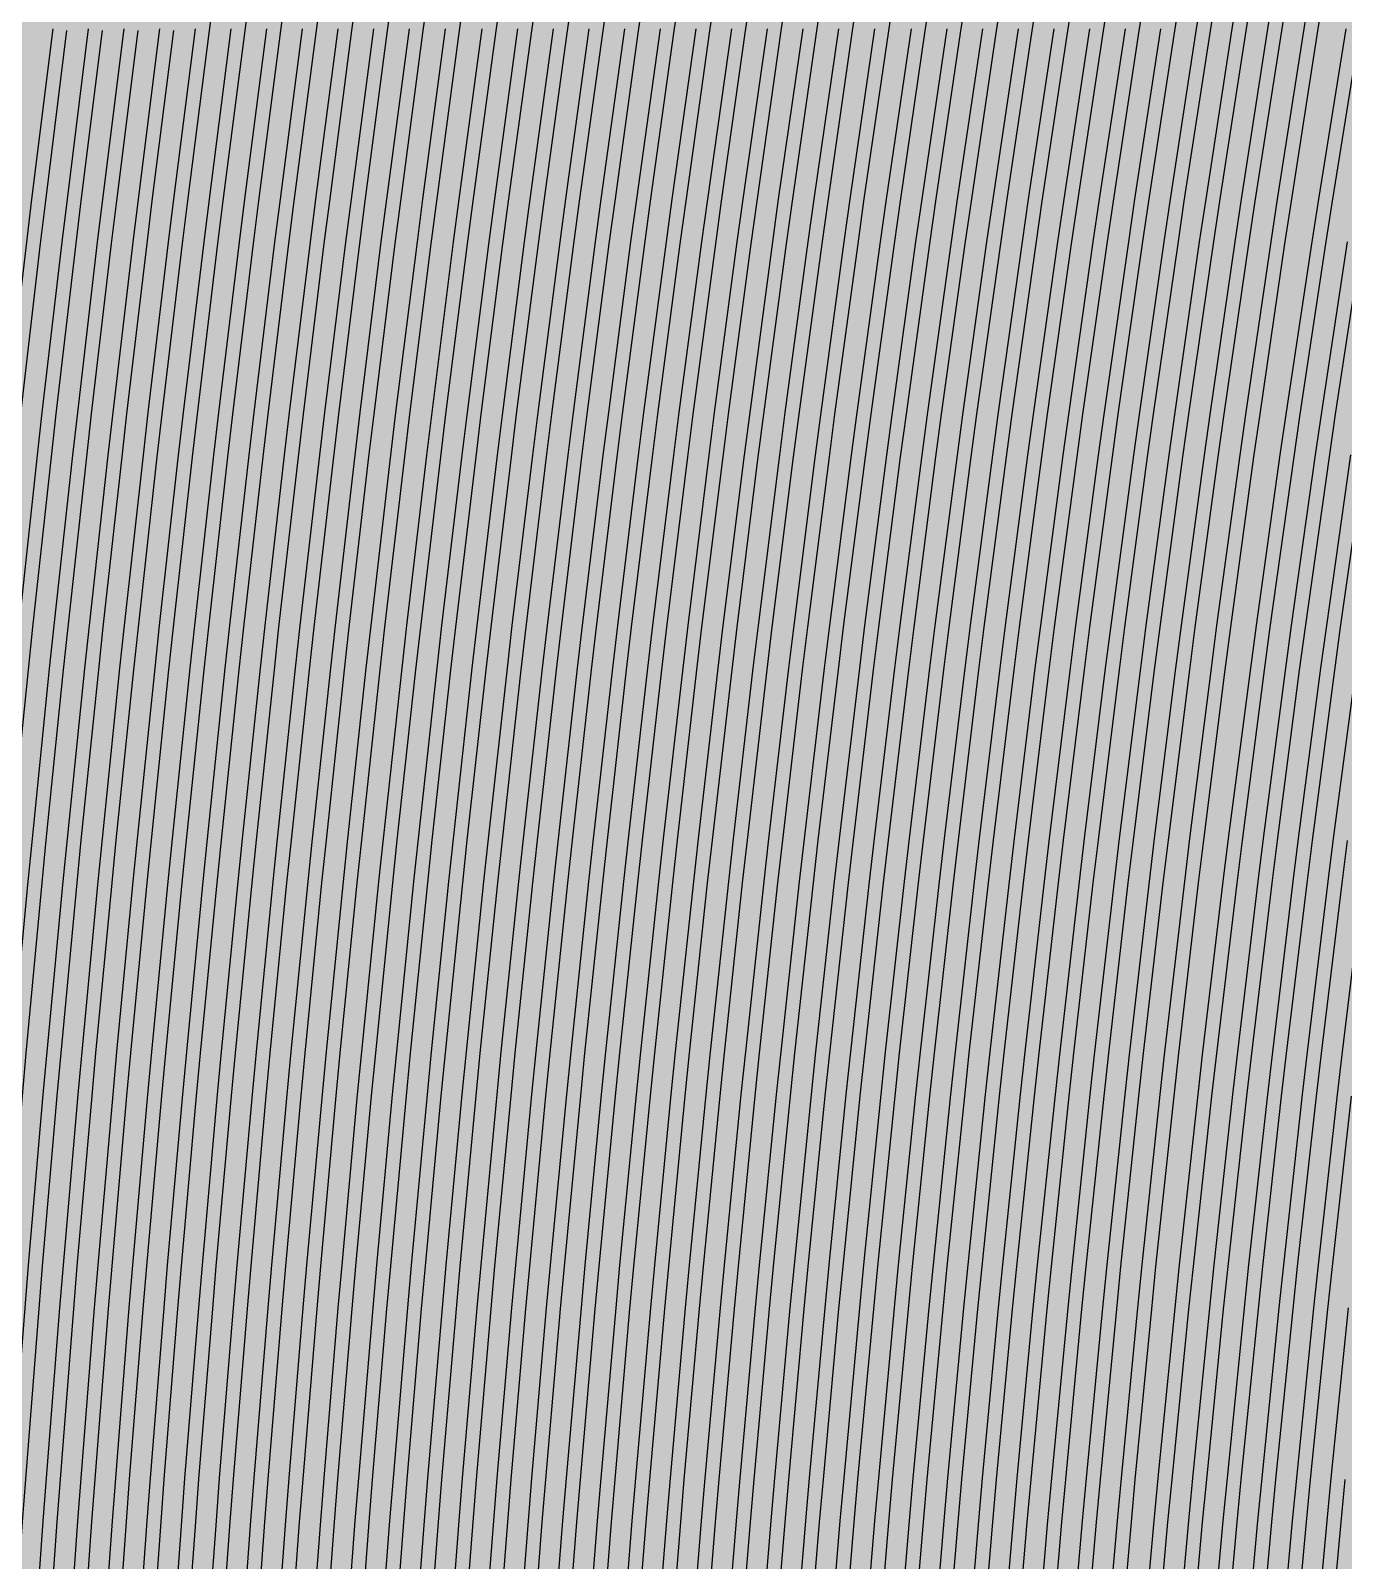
# Model space of a CAD drawing. Header units: metres. Extents: x -7220 to 10980, y -29667 to 1833.
# Drawn here: x 2570.9 to 2763.3, y -17403.7 to -17179.5 of the extents above; entities that cross this region are included whole.
import ezdxf

# ---------------------------------------------------------------- set-up
doc = ezdxf.new("R2010")
doc.units = ezdxf.units.M
doc.layers.add('Metal1', color=4, linetype='CONTINUOUS')
doc.layers.add('Polyimide', color=7, linetype='CONTINUOUS')

msp = doc.modelspace()

# ---------------------------------------------------------------- hatches: boundary and pattern name
at = {"layer": 'Polyimide'}
msp.add_hatch(color=7, dxfattribs=at).paths.add_polyline_path([(4099.45, -13861.55), (4142.64, -14152.77), (4214.18, -14438.35), (4313.36, -14715.55), (4439.24, -14981.69), (4590.59, -15234.21), (4765.97, -15470.68), (4963.68, -15688.82), (5181.82, -15886.53), (5418.29, -16061.91), (5670.81, -16213.26), (5936.95, -16339.14), (6214.15, -16438.32), (6499.73, -16509.85), (6790.95, -16553.05), (7085, -16567.5), (9980.38, -16567.5), (10058.79, -16571.35), (10136.45, -16582.87), (10212.6, -16601.95), (10286.52, -16628.4), (10357.49, -16661.96), (10424.83, -16702.32), (10487.89, -16749.09), (10546.06, -16801.81), (10598.78, -16859.98), (10645.55, -16923.04), (10685.91, -16990.38), (10719.48, -17061.35), (10745.93, -17135.27), (10765, -17211.43), (10776.52, -17289.08), (10780.38, -17367.5), (10780.38, -21957.3), (10741.61, -22012.91), (10705.97, -22070.59), (10673.58, -22130.14), (10644.53, -22191.39), (10618.92, -22254.16), (10596.82, -22318.25), (10578.3, -22383.46), (10563.41, -22449.6), (10552.21, -22516.46), (10544.72, -22583.84), (10540.97, -22651.53), (10540.97, -22719.32), (10544.72, -22787.01), (10552.21, -22854.38), (10563.41, -22921.24), (10578.3, -22987.38), (10596.82, -23052.6), (10618.92, -23116.68), (10644.53, -23179.45), (10673.58, -23240.71), (10705.97, -23300.26), (10741.61, -23357.93), (10780.38, -23413.54), (10780.38, -28667.5), (10776.52, -28745.91), (10765, -28823.57), (10745.93, -28899.73), (10719.48, -28973.65), (10685.91, -29044.62), (10645.55, -29111.96), (10598.78, -29175.01), (10546.06, -29233.19), (10487.89, -29285.91), (10424.83, -29332.68), (10357.49, -29373.04), (10286.52, -29406.6), (10212.6, -29433.05), (10136.45, -29452.13), (10058.79, -29463.65), (9980.38, -29467.5), (-6219.63, -29467.5), (-6298.04, -29463.65), (-6375.7, -29452.13), (-6451.85, -29433.05), (-6525.77, -29406.6), (-6596.74, -29373.04), (-6664.08, -29332.68), (-6727.14, -29285.91), (-6785.31, -29233.19), (-6838.03, -29175.01), (-6884.8, -29111.96), (-6925.16, -29044.62), (-6958.73, -28973.65), (-6985.18, -28899.73), (-7004.25, -28823.57), (-7015.77, -28745.91), (-7019.63, -28667.5), (-7019.63, -23426.32), (-6979.36, -23370.07), (-6942.33, -23311.63), (-6908.66, -23251.2), (-6878.45, -23188.96), (-6851.81, -23125.12), (-6828.81, -23059.88), (-6809.53, -22993.44), (-6794.04, -22926.02), (-6782.37, -22857.83), (-6774.57, -22789.09), (-6770.67, -22720.02), (-6770.67, -22650.84), (-6774.57, -22581.77), (-6782.37, -22513.03), (-6794.04, -22444.84), (-6809.53, -22377.42), (-6828.81, -22310.98), (-6851.81, -22245.74), (-6878.45, -22181.89), (-6908.66, -22119.66), (-6942.33, -22059.22), (-6979.36, -22000.79), (-7019.63, -21944.54), (-7019.63, -17367.5), (-7015.77, -17289.08), (-7004.25, -17211.43), (-6985.18, -17135.27), (-6958.73, -17061.35), (-6925.16, -16990.38), (-6884.8, -16923.04), (-6838.03, -16859.98), (-6785.31, -16801.81), (-6727.14, -16749.09), (-6664.08, -16702.32), (-6596.74, -16661.96), (-6525.77, -16628.4), (-6451.85, -16601.95), (-6375.7, -16582.87), (-6298.04, -16571.35), (-6219.63, -16567.5), (-3314, -16567.5), (-3019.95, -16553.05), (-2728.73, -16509.85), (-2443.15, -16438.32), (-2165.95, -16339.14), (-1899.81, -16213.26), (-1647.29, -16061.91), (-1410.82, -15886.53), (-1192.68, -15688.82), (-994.97, -15470.68), (-819.59, -15234.21), (-668.24, -14981.69), (-542.36, -14715.55), (-443.18, -14438.35), (-371.64, -14152.77), (-328.45, -13861.55), (-314, -13567.5), (-314, -13373.48), (-317.45, -13328.11), (-327.72, -13283.78), (-344.58, -13241.52), (-367.63, -13202.3), (-396.35, -13167.01), (-430.08, -13136.47), (-468.03, -13111.38), (-509.35, -13092.32), (-509.35, -13092.32), (-578.18, -13061.27), (-642.2, -13021.24), (-700.26, -12972.96), (-751.3, -12917.31), (-794.39, -12855.3), (-828.74, -12788.06), (-853.73, -12716.8), (-868.91, -12642.84), (-874, -12567.5), (-868.91, -12492.16), (-853.73, -12418.19), (-828.74, -12346.94), (-794.39, -12279.7), (-751.3, -12217.69), (-700.26, -12162.04), (-642.2, -12113.76), (-578.18, -12073.73), (-509.35, -12042.68), (-509.35, -12042.68), (-468.03, -12023.62), (-430.08, -11998.53), (-396.35, -11967.99), (-367.63, -11932.7), (-344.58, -11893.47), (-327.72, -11851.21), (-317.45, -11806.89), (-314, -11761.52), (-314, -11074.31), (-317.45, -11028.94), (-327.72, -10984.62), (-344.58, -10942.36), (-367.63, -10903.13), (-396.35, -10867.84), (-430.08, -10837.3), (-468.03, -10812.21), (-509.35, -10793.16), (-509.35, -10793.16), (-578.18, -10762.1), (-642.2, -10722.07), (-700.26, -10673.8), (-751.3, -10618.15), (-794.39, -10556.13), (-828.74, -10488.89), (-853.73, -10417.64), (-868.91, -10343.67), (-874, -10268.33), (-868.91, -10192.99), (-853.73, -10119.03), (-828.74, -10047.77), (-794.39, -9980.53), (-751.3, -9918.52), (-700.26, -9862.87), (-642.2, -9814.59), (-578.18, -9774.56), (-509.35, -9743.51), (-509.35, -9743.51), (-468.03, -9724.45), (-430.08, -9699.36), (-396.35, -9668.82), (-367.63, -9633.53), (-344.58, -9594.31), (-327.72, -9552.05), (-317.45, -9507.72), (-314, -9462.35), (-314, -8775.14), (-317.45, -8729.78), (-327.72, -8685.45), (-344.58, -8643.19), (-367.63, -8603.96), (-396.35, -8568.68), (-430.08, -8538.14), (-468.03, -8513.05), (-509.35, -8493.99), (-509.35, -8493.99), (-578.18, -8462.94), (-642.2, -8422.91), (-700.26, -8374.63), (-751.3, -8318.98), (-794.39, -8256.97), (-828.74, -8189.73), (-853.73, -8118.47), (-868.91, -8044.5), (-874, -7969.17), (-868.91, -7893.83), (-853.73, -7819.86), (-828.74, -7748.61), (-794.39, -7681.36), (-751.3, -7619.35), (-700.26, -7563.7), (-642.2, -7515.42), (-578.18, -7475.4), (-509.35, -7444.34), (-509.35, -7444.34), (-468.03, -7425.28), (-430.08, -7400.2), (-396.35, -7369.66), (-367.63, -7334.37), (-344.58, -7295.14), (-327.72, -7252.88), (-317.45, -7208.56), (-314, -7163.19), (-314, -6475.98), (-317.45, -6430.61), (-327.72, -6386.29), (-344.58, -6344.02), (-367.63, -6304.8), (-396.35, -6269.51), (-430.08, -6238.97), (-468.03, -6213.88), (-509.35, -6194.82), (-509.35, -6194.82), (-578.18, -6163.77), (-642.2, -6123.74), (-700.26, -6075.46), (-751.3, -6019.81), (-794.39, -5957.8), (-828.74, -5890.56), (-853.73, -5819.31), (-868.91, -5745.34), (-874, -5670), (-868.91, -5594.66), (-853.73, -5520.69), (-828.74, -5449.44), (-794.39, -5382.2), (-751.3, -5320.19), (-700.26, -5264.54), (-642.2, -5216.26), (-578.18, -5176.23), (-509.35, -5145.18), (-509.35, -5145.18), (-468.03, -5126.12), (-430.08, -5101.03), (-396.35, -5070.49), (-367.63, -5035.2), (-344.58, -4995.98), (-327.72, -4953.71), (-317.45, -4909.39), (-314, -4864.02), (-314, 380), (-314, 1532.5), (-269, 1532.5), (-268.78, 1525.63), (-268.1, 1518.79), (-266.98, 1512.02), (-265.42, 1505.32), (-263.43, 1498.75), (-261.01, 1492.32), (-258.17, 1486.06), (-254.93, 1480), (-251.3, 1474.17), (-247.3, 1468.58), (-242.94, 1463.27), (-238.25, 1458.25), (-233.23, 1453.56), (-227.92, 1449.2), (-222.33, 1445.2), (-216.5, 1441.57), (-210.44, 1438.33), (-204.18, 1435.49), (-197.75, 1433.07), (-191.18, 1431.08), (-184.48, 1429.52), (-177.71, 1428.4), (-170.87, 1427.72), (-164, 1427.5), (-157.13, 1427.72), (-150.29, 1428.4), (-143.52, 1429.52), (-136.82, 1431.08), (-130.25, 1433.07), (-123.82, 1435.49), (-117.56, 1438.33), (-111.5, 1441.57), (-105.67, 1445.2), (-100.08, 1449.2), (-94.77, 1453.56), (-89.75, 1458.25), (-85.06, 1463.27), (-80.7, 1468.58), (-76.7, 1474.17), (-73.07, 1480), (-69.83, 1486.06), (-66.99, 1492.32), (-64.57, 1498.75), (-62.58, 1505.32), (-61.02, 1512.02), (-59.9, 1518.79), (-59.22, 1525.63), (-59, 1532.5), (1786, 1532.5), (3835, 1532.5), (3835.21, 1539.04), (3835.86, 1545.55), (3836.92, 1552.01), (3838.41, 1558.38), (3840.31, 1564.64), (3842.61, 1570.77), (3845.31, 1576.73), (3848.4, 1582.5), (3851.85, 1588.06), (3855.66, 1593.38), (3859.82, 1598.43), (3864.29, 1603.21), (3869.07, 1607.68), (3874.12, 1611.84), (3879.44, 1615.65), (3885, 1619.1), (3890.77, 1622.19), (3896.73, 1624.89), (3902.86, 1627.19), (3909.12, 1629.09), (3915.49, 1630.58), (3921.95, 1631.64), (3928.46, 1632.29), (3935, 1632.5), (3941.54, 1632.29), (3948.05, 1631.64), (3954.51, 1630.58), (3960.88, 1629.09), (3967.14, 1627.19), (3973.27, 1624.89), (3979.23, 1622.19), (3985, 1619.1), (3990.56, 1615.65), (3995.88, 1611.84), (4000.93, 1607.68), (4005.71, 1603.21), (4010.18, 1598.43), (4014.34, 1593.38), (4018.15, 1588.06), (4021.6, 1582.5), (4024.69, 1576.73), (4027.39, 1570.77), (4029.69, 1564.64), (4031.59, 1558.38), (4033.08, 1552.01), (4034.14, 1545.55), (4034.79, 1539.04), (4035, 1532.5), (4085, 1532.5), (4085, 380), (4085, 330), (4085, -4864.02), (4088.45, -4909.39), (4098.72, -4953.71), (4115.58, -4995.98), (4138.63, -5035.2), (4167.35, -5070.49), (4201.08, -5101.03), (4239.03, -5126.12), (4280.35, -5145.18), (4280.35, -5145.18), (4349.18, -5176.23), (4413.2, -5216.26), (4471.26, -5264.54), (4522.3, -5320.19), (4565.39, -5382.2), (4599.74, -5449.44), (4624.73, -5520.69), (4639.91, -5594.66), (4645, -5670), (4639.91, -5745.34), (4624.73, -5819.31), (4599.74, -5890.56), (4565.39, -5957.8), (4522.3, -6019.81), (4471.26, -6075.46), (4413.2, -6123.74), (4349.18, -6163.77), (4280.35, -6194.82), (4239.03, -6213.88), (4201.08, -6238.97), (4167.35, -6269.51), (4138.63, -6304.8), (4115.58, -6344.02), (4098.72, -6386.29), (4088.45, -6430.61), (4085, -6475.98), (4085, -13567.5), (4099.45, -13861.55)])

# ---------------------------------------------------------------- linework, layer by layer
at = {"layer": 'Metal1'}
for points in [[(2712.79, -17422.93), (2714.91, -17397.95), (2715.47, -17391.68), (2717.83, -17366.7), (2718.46, -17360.43), (2721.06, -17335.45), (2721.74, -17329.18), (2724.59, -17304.2), (2725.33, -17297.93), (2728.42, -17272.95), (2729.23, -17266.68), (2732.56, -17241.7), (2733.43, -17235.43), (2737.01, -17210.45), (2737.94, -17204.18), (2741.76, -17179.2), (2742.76, -17172.93), (2746.83, -17147.95), (2747.89, -17141.68), (2752.22, -17116.7), (2753.34, -17110.43), (2757.92, -17085.45), (2759.11, -17079.18), (2763.95, -17054.2)], [(2765.91, -17054.59), (2761.07, -17079.55), (2759.89, -17085.82), (2755.31, -17110.78), (2754.19, -17117.05), (2749.86, -17142.02), (2748.81, -17148.28), (2744.73, -17173.25), (2743.74, -17179.51), (2739.91, -17204.48), (2738.99, -17210.74), (2735.41, -17235.71), (2734.54, -17241.97), (2731.21, -17266.94), (2730.41, -17273.2), (2727.32, -17298.17), (2726.57, -17304.43), (2723.73, -17329.4), (2723.05, -17335.66), (2720.45, -17360.63), (2719.82, -17366.89), (2717.46, -17391.87), (2716.9, -17398.12), (2714.78, -17423.1)], [(2717.85, -17422.93), (2719.98, -17397.94), (2720.55, -17391.68), (2722.92, -17366.7), (2723.55, -17360.43), (2726.17, -17335.45), (2726.85, -17329.18), (2729.72, -17304.2), (2730.46, -17297.93), (2733.57, -17272.95), (2734.38, -17266.68), (2737.73, -17241.7), (2738.6, -17235.43), (2742.2, -17210.45), (2743.14, -17204.18), (2746.99, -17179.2), (2747.99, -17172.93), (2752.09, -17147.95), (2753.15, -17141.68), (2757.5, -17116.7), (2758.63, -17110.43), (2763.24, -17085.45), (2764.43, -17079.18)], [(2765.2, -17085.82), (2760.6, -17110.78), (2759.47, -17117.05), (2755.12, -17142.02), (2754.06, -17148.28), (2749.96, -17173.25), (2748.96, -17179.51), (2745.12, -17204.48), (2744.18, -17210.74), (2740.59, -17235.71), (2739.71, -17241.97), (2736.36, -17266.94), (2735.55, -17273.2), (2732.45, -17298.17), (2731.7, -17304.43), (2728.84, -17329.4), (2728.16, -17335.66), (2725.54, -17360.63), (2724.91, -17366.89), (2722.54, -17391.87), (2721.97, -17398.12), (2719.84, -17423.1)], [(2722.91, -17422.93), (2725.06, -17397.94), (2725.62, -17391.68), (2728.01, -17366.7), (2728.64, -17360.43), (2731.28, -17335.45), (2731.97, -17329.18), (2734.84, -17304.2), (2735.6, -17297.93), (2738.72, -17272.95), (2739.53, -17266.68), (2742.91, -17241.7), (2743.78, -17235.43), (2747.4, -17210.45), (2748.34, -17204.18), (2752.21, -17179.2), (2753.22, -17172.93), (2757.34, -17147.95), (2758.41, -17141.68), (2762.79, -17116.7), (2763.92, -17110.43)], [(2764.76, -17117.05), (2760.38, -17142.02), (2759.31, -17148.28), (2755.19, -17173.25), (2754.19, -17179.51), (2750.32, -17204.48), (2749.38, -17210.74), (2745.76, -17235.71), (2744.89, -17241.97), (2741.52, -17266.94), (2740.7, -17273.2), (2737.58, -17298.17), (2736.83, -17304.43), (2733.95, -17329.4), (2733.26, -17335.66), (2730.63, -17360.64), (2730, -17366.89), (2727.62, -17391.87), (2727.05, -17398.12), (2724.9, -17423.1)], [(2727.99, -17422.93), (2730.16, -17397.94), (2730.73, -17391.68), (2733.14, -17366.69), (2733.77, -17360.43), (2736.42, -17335.45), (2737.12, -17329.18), (2740.02, -17304.2), (2740.78, -17297.93), (2743.93, -17272.95), (2744.75, -17266.68), (2748.14, -17241.7), (2749.03, -17235.43), (2752.67, -17210.45), (2753.62, -17204.18), (2757.52, -17179.2), (2758.53, -17172.93), (2762.69, -17147.95), (2763.76, -17141.68)], [(2764.66, -17148.28), (2760.51, -17173.25), (2759.5, -17179.51), (2755.6, -17204.48), (2754.65, -17210.74), (2751.01, -17235.71), (2750.12, -17241.97), (2746.73, -17266.94), (2745.91, -17273.2), (2742.76, -17298.17), (2742.01, -17304.43), (2739.11, -17329.4), (2738.41, -17335.66), (2735.76, -17360.64), (2735.13, -17366.89), (2732.72, -17391.87), (2732.15, -17398.12), (2729.99, -17423.1)], [(2597.84, -17173.22), (2597.02, -17179.48), (2593.84, -17204.45), (2593.06, -17210.71), (2590.09, -17235.69), (2589.37, -17241.94), (2586.6, -17266.92), (2585.93, -17273.17), (2583.36, -17298.15), (2582.75, -17304.41), (2580.38, -17329.38), (2579.81, -17335.64), (2577.65, -17360.62), (2577.13, -17366.87), (2575.17, -17391.85), (2574.7, -17398.1), (2572.94, -17423.08)], [(2603.07, -17173.22), (2602.24, -17179.48), (2599.04, -17204.45), (2598.26, -17210.71), (2595.27, -17235.69), (2594.54, -17241.94), (2591.75, -17266.92), (2591.08, -17273.17), (2588.5, -17298.15), (2587.87, -17304.41), (2585.49, -17329.38), (2584.92, -17335.64), (2582.74, -17360.62), (2582.22, -17366.87), (2580.25, -17391.85), (2579.78, -17398.1), (2578, -17423.08)], [(2608.3, -17173.22), (2607.47, -17179.48), (2604.24, -17204.45), (2603.46, -17210.71), (2600.44, -17235.69), (2599.71, -17241.94), (2596.91, -17266.92), (2596.23, -17273.17), (2593.63, -17298.15), (2593, -17304.41), (2590.6, -17329.39), (2590.03, -17335.64), (2587.84, -17360.62), (2587.31, -17366.87), (2585.32, -17391.85), (2584.85, -17398.1), (2583.06, -17423.08)], [(2613.53, -17173.22), (2612.69, -17179.48), (2609.44, -17204.46), (2608.66, -17210.71), (2605.62, -17235.69), (2604.89, -17241.94), (2602.06, -17266.92), (2601.38, -17273.18), (2598.76, -17298.15), (2598.13, -17304.41), (2595.72, -17329.39), (2595.14, -17335.64), (2592.93, -17360.62), (2592.4, -17366.87), (2590.4, -17391.85), (2589.92, -17398.1), (2588.12, -17423.08)], [(2618.76, -17173.22), (2617.91, -17179.48), (2614.65, -17204.46), (2613.85, -17210.71), (2610.8, -17235.69), (2610.06, -17241.94), (2607.21, -17266.92), (2606.53, -17273.18), (2603.89, -17298.15), (2603.26, -17304.41), (2600.83, -17329.39), (2600.25, -17335.64), (2598.02, -17360.62), (2597.49, -17366.87), (2595.48, -17391.85), (2595, -17398.1), (2593.18, -17423.09)], [(2623.99, -17173.22), (2623.14, -17179.48), (2619.85, -17204.46), (2619.05, -17210.71), (2615.98, -17235.69), (2615.23, -17241.95), (2612.37, -17266.92), (2611.68, -17273.18), (2609.02, -17298.15), (2608.38, -17304.41), (2605.94, -17329.39), (2605.35, -17335.64), (2603.12, -17360.62), (2602.58, -17366.87), (2600.55, -17391.85), (2600.07, -17398.1), (2598.25, -17423.09)], [(2629.22, -17173.23), (2628.36, -17179.48), (2625.05, -17204.46), (2624.25, -17210.71), (2621.15, -17235.69), (2620.4, -17241.95), (2617.52, -17266.92), (2616.83, -17273.18), (2614.15, -17298.16), (2613.51, -17304.41), (2611.05, -17329.39), (2610.46, -17335.64), (2608.21, -17360.62), (2607.67, -17366.87), (2605.63, -17391.85), (2605.14, -17398.11), (2603.31, -17423.09)], [(2634.53, -17173.23), (2633.67, -17179.48), (2630.33, -17204.46), (2629.52, -17210.72), (2626.4, -17235.69), (2625.64, -17241.95), (2622.73, -17266.92), (2622.03, -17273.18), (2619.34, -17298.16), (2618.69, -17304.41), (2616.2, -17329.39), (2615.61, -17335.64), (2613.34, -17360.62), (2612.8, -17366.87), (2610.73, -17391.85), (2610.24, -17398.11), (2608.39, -17423.09)], [(2639.91, -17173.23), (2639.03, -17179.49), (2635.66, -17204.46), (2634.84, -17210.72), (2631.68, -17235.69), (2630.92, -17241.95), (2627.98, -17266.93), (2627.27, -17273.18), (2624.55, -17298.16), (2623.9, -17304.41), (2621.39, -17329.39), (2620.78, -17335.64), (2618.49, -17360.62), (2617.94, -17366.88), (2615.86, -17391.85), (2615.36, -17398.11), (2613.49, -17423.09)], [(2645.14, -17173.23), (2644.26, -17179.49), (2640.86, -17204.46), (2640.04, -17210.72), (2636.86, -17235.69), (2636.09, -17241.95), (2633.14, -17266.93), (2632.42, -17273.18), (2629.68, -17298.16), (2629.02, -17304.41), (2626.5, -17329.39), (2625.89, -17335.64), (2623.58, -17360.62), (2623.03, -17366.88), (2620.93, -17391.86), (2620.44, -17398.11), (2618.55, -17423.09)], [(2650.37, -17173.23), (2649.48, -17179.49), (2646.06, -17204.46), (2645.24, -17210.72), (2642.04, -17235.69), (2641.27, -17241.95), (2638.29, -17266.93), (2637.57, -17273.18), (2634.81, -17298.16), (2634.15, -17304.41), (2631.61, -17329.39), (2631, -17335.65), (2628.68, -17360.62), (2628.12, -17366.88), (2626.01, -17391.86), (2625.51, -17398.11), (2623.61, -17423.09)], [(2655.6, -17173.23), (2654.71, -17179.49), (2651.27, -17204.46), (2650.43, -17210.72), (2647.22, -17235.69), (2646.44, -17241.95), (2643.44, -17266.93), (2642.72, -17273.18), (2639.95, -17298.16), (2639.28, -17304.41), (2636.72, -17329.39), (2636.11, -17335.65), (2633.77, -17360.62), (2633.21, -17366.88), (2631.09, -17391.86), (2630.58, -17398.11), (2628.68, -17423.09)], [(2660.83, -17173.23), (2659.93, -17179.49), (2656.47, -17204.46), (2655.63, -17210.72), (2652.39, -17235.7), (2651.61, -17241.95), (2648.6, -17266.93), (2647.87, -17273.18), (2645.08, -17298.16), (2644.41, -17304.42), (2641.83, -17329.39), (2641.22, -17335.65), (2638.86, -17360.62), (2638.3, -17366.88), (2636.16, -17391.86), (2635.66, -17398.11), (2633.74, -17423.09)], [(2666.06, -17173.23), (2665.15, -17179.49), (2661.67, -17204.46), (2660.83, -17210.72), (2657.57, -17235.7), (2656.78, -17241.95), (2653.75, -17266.93), (2653.02, -17273.18), (2650.21, -17298.16), (2649.53, -17304.42), (2646.94, -17329.39), (2646.32, -17335.65), (2643.96, -17360.63), (2643.39, -17366.88), (2641.24, -17391.86), (2640.73, -17398.11), (2638.8, -17423.09)], [(2671.29, -17173.23), (2670.38, -17179.49), (2666.87, -17204.47), (2666.03, -17210.72), (2662.75, -17235.7), (2661.96, -17241.95), (2658.9, -17266.93), (2658.17, -17273.19), (2655.34, -17298.16), (2654.66, -17304.42), (2652.06, -17329.39), (2651.43, -17335.65), (2649.05, -17360.63), (2648.48, -17366.88), (2646.32, -17391.86), (2645.8, -17398.11), (2643.86, -17423.09)], [(2676.52, -17173.23), (2675.6, -17179.49), (2672.08, -17204.47), (2671.22, -17210.72), (2667.93, -17235.7), (2667.13, -17241.96), (2664.06, -17266.93), (2663.32, -17273.19), (2660.47, -17298.16), (2659.79, -17304.42), (2657.17, -17329.39), (2656.54, -17335.65), (2654.14, -17360.63), (2653.57, -17366.88), (2651.39, -17391.86), (2650.88, -17398.11), (2648.92, -17423.09)], [(2681.75, -17173.23), (2680.83, -17179.49), (2677.28, -17204.47), (2676.42, -17210.73), (2673.1, -17235.7), (2672.3, -17241.96), (2669.21, -17266.93), (2668.47, -17273.19), (2665.6, -17298.16), (2664.92, -17304.42), (2662.28, -17329.39), (2661.65, -17335.65), (2659.23, -17360.63), (2658.66, -17366.88), (2656.47, -17391.86), (2655.95, -17398.11), (2653.98, -17423.09)], [(2686.98, -17173.24), (2686.05, -17179.5), (2682.48, -17204.47), (2681.62, -17210.73), (2678.28, -17235.7), (2677.47, -17241.96), (2674.37, -17266.93), (2673.62, -17273.19), (2670.74, -17298.16), (2670.04, -17304.42), (2667.39, -17329.4), (2666.76, -17335.65), (2664.33, -17360.63), (2663.75, -17366.88), (2661.55, -17391.86), (2661.02, -17398.11), (2659.04, -17423.09)], [(2692.2, -17173.24), (2691.28, -17179.5), (2687.69, -17204.47), (2686.81, -17210.73), (2683.46, -17235.7), (2682.65, -17241.96), (2679.52, -17266.93), (2678.76, -17273.19), (2675.87, -17298.16), (2675.17, -17304.42), (2672.5, -17329.4), (2671.86, -17335.65), (2669.42, -17360.63), (2668.84, -17366.88), (2666.62, -17391.86), (2666.1, -17398.11), (2664.1, -17423.09)], [(2697.52, -17173.24), (2696.58, -17179.5), (2692.96, -17204.47), (2692.09, -17210.73), (2688.7, -17235.7), (2687.88, -17241.96), (2684.73, -17266.93), (2683.97, -17273.19), (2681.05, -17298.17), (2680.35, -17304.42), (2677.66, -17329.4), (2677.01, -17335.65), (2674.55, -17360.63), (2673.96, -17366.88), (2671.73, -17391.86), (2671.2, -17398.11), (2669.19, -17423.09)], [(2702.89, -17173.24), (2701.95, -17179.5), (2698.29, -17204.47), (2697.41, -17210.73), (2693.99, -17235.7), (2693.16, -17241.96), (2689.98, -17266.93), (2689.21, -17273.19), (2686.26, -17298.17), (2685.55, -17304.42), (2682.84, -17329.4), (2682.19, -17335.65), (2679.7, -17360.63), (2679.11, -17366.88), (2676.85, -17391.86), (2676.32, -17398.11), (2674.29, -17423.09)], [(2708.12, -17173.24), (2707.17, -17179.5), (2703.5, -17204.47), (2702.6, -17210.73), (2699.17, -17235.7), (2698.33, -17241.96), (2695.13, -17266.94), (2694.36, -17273.19), (2691.4, -17298.17), (2690.68, -17304.42), (2687.95, -17329.4), (2687.29, -17335.65), (2684.79, -17360.63), (2684.2, -17366.88), (2681.93, -17391.86), (2681.39, -17398.12), (2679.35, -17423.09)], [(2713.35, -17173.24), (2712.4, -17179.5), (2708.7, -17204.47), (2707.8, -17210.73), (2704.34, -17235.7), (2703.51, -17241.96), (2700.29, -17266.94), (2699.51, -17273.19), (2696.53, -17298.17), (2695.81, -17304.42), (2693.06, -17329.4), (2692.4, -17335.65), (2689.89, -17360.63), (2689.29, -17366.88), (2687, -17391.86), (2686.46, -17398.12), (2684.41, -17423.09)], [(2718.58, -17173.24), (2717.62, -17179.5), (2713.9, -17204.47), (2713, -17210.73), (2709.52, -17235.7), (2708.68, -17241.96), (2705.44, -17266.94), (2704.66, -17273.19), (2701.66, -17298.17), (2700.94, -17304.42), (2698.17, -17329.4), (2697.51, -17335.66), (2694.98, -17360.63), (2694.38, -17366.89), (2692.08, -17391.86), (2691.54, -17398.12), (2689.47, -17423.09)], [(2723.81, -17173.24), (2722.84, -17179.5), (2719.1, -17204.47), (2718.2, -17210.73), (2714.7, -17235.71), (2713.85, -17241.96), (2710.59, -17266.94), (2709.81, -17273.19), (2706.79, -17298.17), (2706.06, -17304.43), (2703.28, -17329.4), (2702.62, -17335.66), (2700.07, -17360.63), (2699.47, -17366.89), (2697.16, -17391.86), (2696.61, -17398.12), (2694.53, -17423.1)], [(2729.04, -17173.24), (2728.07, -17179.51), (2724.31, -17204.48), (2723.39, -17210.74), (2719.88, -17235.71), (2719.02, -17241.97), (2715.75, -17266.94), (2714.96, -17273.2), (2711.92, -17298.17), (2711.19, -17304.43), (2708.4, -17329.4), (2707.73, -17335.66), (2705.17, -17360.63), (2704.56, -17366.89), (2702.23, -17391.86), (2701.68, -17398.12), (2699.59, -17423.1)], [(2734.27, -17173.24), (2733.29, -17179.51), (2729.51, -17204.48), (2728.59, -17210.74), (2725.05, -17235.71), (2724.2, -17241.97), (2720.9, -17266.94), (2720.11, -17273.2), (2717.05, -17298.17), (2716.32, -17304.43), (2713.51, -17329.4), (2712.83, -17335.66), (2710.26, -17360.63), (2709.65, -17366.89), (2707.31, -17391.86), (2706.75, -17398.12), (2704.66, -17423.1)], [(2739.5, -17173.25), (2738.52, -17179.51), (2734.71, -17204.48), (2733.79, -17210.74), (2730.23, -17235.71), (2729.37, -17241.97), (2726.06, -17266.94), (2725.26, -17273.2), (2722.19, -17298.17), (2721.45, -17304.43), (2718.62, -17329.4), (2717.94, -17335.66), (2715.35, -17360.63), (2714.73, -17366.89), (2712.39, -17391.87), (2711.83, -17398.12), (2709.72, -17423.1)], [(2550.7, -17422.95), (2552.42, -17397.96), (2552.87, -17391.7), (2554.78, -17366.71), (2555.28, -17360.45), (2557.39, -17335.46), (2557.94, -17329.2), (2560.24, -17304.21), (2560.85, -17297.95), (2563.34, -17272.97), (2564, -17266.7), (2566.69, -17241.72), (2567.39, -17235.46), (2570.29, -17210.47), (2571.04, -17204.21), (2574.14, -17179.22)], [(2576.12, -17179.47), (2573.02, -17204.45), (2572.27, -17210.71), (2569.38, -17235.68), (2568.68, -17241.94), (2565.98, -17266.92), (2565.33, -17273.17), (2562.84, -17298.15), (2562.24, -17304.4), (2559.93, -17329.38), (2559.38, -17335.63), (2557.28, -17360.62), (2556.78, -17366.87), (2554.87, -17391.85), (2554.41, -17398.1), (2552.69, -17423.08)], [(2555.76, -17422.95), (2557.49, -17397.96), (2557.95, -17391.7), (2559.87, -17366.71), (2560.38, -17360.45), (2562.5, -17335.46), (2563.05, -17329.2), (2565.37, -17304.21), (2565.98, -17297.95), (2568.49, -17272.97), (2569.15, -17266.7), (2571.86, -17241.72), (2572.57, -17235.46), (2575.49, -17210.47), (2576.24, -17204.21), (2579.36, -17179.22)], [(2581.34, -17179.47), (2578.23, -17204.45), (2577.47, -17210.71), (2574.56, -17235.68), (2573.85, -17241.94), (2571.14, -17266.92), (2570.48, -17273.17), (2567.97, -17298.15), (2567.36, -17304.4), (2565.05, -17329.38), (2564.49, -17335.64), (2562.37, -17360.62), (2561.87, -17366.87), (2559.94, -17391.85), (2559.48, -17398.1), (2557.76, -17423.08)], [(2560.82, -17422.95), (2562.56, -17397.96), (2563.02, -17391.7), (2564.96, -17366.71), (2565.47, -17360.45), (2567.61, -17335.46), (2568.17, -17329.2), (2570.5, -17304.21), (2571.11, -17297.95), (2573.64, -17272.97), (2574.3, -17266.7), (2577.04, -17241.72), (2577.75, -17235.45), (2580.68, -17210.47), (2581.45, -17204.21), (2584.58, -17179.22)], [(2586.57, -17179.48), (2583.43, -17204.45), (2582.67, -17210.71), (2579.73, -17235.68), (2579.02, -17241.94), (2576.29, -17266.92), (2575.63, -17273.17), (2573.1, -17298.15), (2572.49, -17304.4), (2570.16, -17329.38), (2569.6, -17335.64), (2567.46, -17360.62), (2566.96, -17366.87), (2565.02, -17391.85), (2564.56, -17398.1), (2562.82, -17423.08)], [(2565.88, -17422.95), (2567.64, -17397.96), (2568.1, -17391.7), (2570.05, -17366.71), (2570.56, -17360.45), (2572.71, -17335.46), (2573.28, -17329.2), (2575.63, -17304.21), (2576.24, -17297.95), (2578.79, -17272.97), (2579.46, -17266.7), (2582.21, -17241.72), (2582.93, -17235.45), (2585.88, -17210.47), (2586.65, -17204.2), (2589.81, -17179.22)], [(2591.79, -17179.48), (2588.63, -17204.45), (2587.87, -17210.71), (2584.91, -17235.68), (2584.2, -17241.94), (2581.45, -17266.92), (2580.78, -17273.17), (2578.23, -17298.15), (2577.62, -17304.4), (2575.27, -17329.38), (2574.71, -17335.64), (2572.56, -17360.62), (2572.04, -17366.87), (2570.09, -17391.85), (2569.63, -17398.1), (2567.88, -17423.08)], [(2570.94, -17422.95), (2572.71, -17397.96), (2573.18, -17391.7), (2575.14, -17366.71), (2575.66, -17360.45), (2577.82, -17335.46), (2578.39, -17329.2), (2580.76, -17304.21), (2581.37, -17297.95), (2583.94, -17272.96), (2584.61, -17266.7), (2587.38, -17241.72), (2588.1, -17235.45), (2591.08, -17210.47), (2591.85, -17204.2), (2595.03, -17179.22)], [(2576.01, -17422.95), (2577.78, -17397.96), (2578.25, -17391.7), (2580.23, -17366.71), (2580.75, -17360.45), (2582.93, -17335.46), (2583.5, -17329.2), (2585.88, -17304.21), (2586.51, -17297.95), (2589.09, -17272.96), (2589.76, -17266.7), (2592.55, -17241.72), (2593.28, -17235.45), (2596.28, -17210.47), (2597.05, -17204.2), (2600.26, -17179.22)], [(2581.07, -17422.95), (2582.86, -17397.96), (2583.33, -17391.7), (2585.32, -17366.71), (2585.84, -17360.45), (2588.04, -17335.46), (2588.61, -17329.2), (2591.01, -17304.21), (2591.64, -17297.95), (2594.24, -17272.96), (2594.92, -17266.7), (2597.73, -17241.72), (2598.46, -17235.45), (2601.47, -17210.47), (2602.26, -17204.2), (2605.48, -17179.22)], [(2586.13, -17422.94), (2587.93, -17397.96), (2588.41, -17391.7), (2590.41, -17366.71), (2590.94, -17360.45), (2593.15, -17335.46), (2593.73, -17329.2), (2596.14, -17304.21), (2596.77, -17297.95), (2599.39, -17272.96), (2600.07, -17266.7), (2602.9, -17241.71), (2603.64, -17235.45), (2606.67, -17210.47), (2607.46, -17204.2), (2610.71, -17179.22)], [(2591.19, -17422.94), (2593, -17397.96), (2593.48, -17391.7), (2595.5, -17366.71), (2596.03, -17360.45), (2598.25, -17335.46), (2598.84, -17329.2), (2601.27, -17304.21), (2601.9, -17297.95), (2604.54, -17272.96), (2605.23, -17266.7), (2608.07, -17241.71), (2608.81, -17235.45), (2611.87, -17210.47), (2612.66, -17204.2), (2615.93, -17179.22)], [(2596.25, -17422.94), (2598.08, -17397.95), (2598.56, -17391.69), (2600.59, -17366.71), (2601.12, -17360.45), (2603.36, -17335.46), (2603.95, -17329.2), (2606.39, -17304.21), (2607.03, -17297.95), (2609.69, -17272.96), (2610.38, -17266.7), (2613.25, -17241.71), (2613.99, -17235.45), (2617.07, -17210.47), (2617.87, -17204.2), (2621.16, -17179.22)], [(2601.31, -17422.94), (2603.15, -17397.95), (2603.64, -17391.69), (2605.68, -17366.71), (2606.22, -17360.45), (2608.47, -17335.46), (2609.06, -17329.2), (2611.52, -17304.21), (2612.17, -17297.95), (2614.84, -17272.96), (2615.53, -17266.7), (2618.42, -17241.71), (2619.17, -17235.45), (2622.26, -17210.46), (2623.07, -17204.2), (2626.38, -17179.22)], [(2606.4, -17422.94), (2608.25, -17397.95), (2608.74, -17391.69), (2610.8, -17366.71), (2611.35, -17360.44), (2613.62, -17335.46), (2614.21, -17329.2), (2616.7, -17304.21), (2617.35, -17297.95), (2620.04, -17272.96), (2620.75, -17266.7), (2623.66, -17241.71), (2624.41, -17235.45), (2627.54, -17210.46), (2628.35, -17204.2), (2631.69, -17179.22)], [(2611.5, -17422.94), (2613.37, -17397.95), (2613.86, -17391.69), (2615.95, -17366.7), (2616.5, -17360.44), (2618.79, -17335.46), (2619.4, -17329.19), (2621.91, -17304.21), (2622.56, -17297.94), (2625.29, -17272.96), (2626, -17266.7), (2628.94, -17241.71), (2629.7, -17235.45), (2632.86, -17210.46), (2633.68, -17204.2), (2637.05, -17179.21)], [(2616.56, -17422.94), (2618.44, -17397.95), (2618.94, -17391.69), (2621.04, -17366.7), (2621.59, -17360.44), (2623.9, -17335.46), (2624.51, -17329.19), (2627.03, -17304.21), (2627.69, -17297.94), (2630.43, -17272.96), (2631.15, -17266.69), (2634.11, -17241.71), (2634.88, -17235.45), (2638.05, -17210.46), (2638.88, -17204.2), (2642.28, -17179.21)], [(2621.62, -17422.94), (2623.52, -17397.95), (2624.02, -17391.69), (2626.13, -17366.7), (2626.68, -17360.44), (2629.01, -17335.46), (2629.62, -17329.19), (2632.16, -17304.21), (2632.83, -17297.94), (2635.58, -17272.96), (2636.3, -17266.69), (2639.28, -17241.71), (2640.05, -17235.44), (2643.25, -17210.46), (2644.08, -17204.2), (2647.5, -17179.21)], [(2626.68, -17422.94), (2628.59, -17397.95), (2629.09, -17391.69), (2631.22, -17366.7), (2631.78, -17360.44), (2634.12, -17335.45), (2634.73, -17329.19), (2637.29, -17304.21), (2637.96, -17297.94), (2640.73, -17272.96), (2641.46, -17266.69), (2644.45, -17241.71), (2645.23, -17235.44), (2648.45, -17210.46), (2649.29, -17204.19), (2652.73, -17179.21)], [(2631.74, -17422.94), (2633.66, -17397.95), (2634.17, -17391.69), (2636.31, -17366.7), (2636.87, -17360.44), (2639.23, -17335.45), (2639.84, -17329.19), (2642.42, -17304.21), (2643.09, -17297.94), (2645.88, -17272.96), (2646.61, -17266.69), (2649.63, -17241.71), (2650.41, -17235.44), (2653.65, -17210.46), (2654.49, -17204.19), (2657.95, -17179.21)], [(2636.8, -17422.94), (2638.74, -17397.95), (2639.25, -17391.69), (2641.4, -17366.7), (2641.96, -17360.44), (2644.33, -17335.45), (2644.95, -17329.19), (2647.54, -17304.21), (2648.22, -17297.94), (2651.03, -17272.96), (2651.76, -17266.69), (2654.8, -17241.71), (2655.59, -17235.44), (2658.85, -17210.46), (2659.69, -17204.19), (2663.17, -17179.21)], [(2641.86, -17422.94), (2643.81, -17397.95), (2644.32, -17391.69), (2646.49, -17366.7), (2647.06, -17360.44), (2649.44, -17335.45), (2650.07, -17329.19), (2652.67, -17304.2), (2653.35, -17297.94), (2656.18, -17272.96), (2656.92, -17266.69), (2659.97, -17241.71), (2660.76, -17235.44), (2664.04, -17210.46), (2664.89, -17204.19), (2668.4, -17179.21)], [(2646.93, -17422.94), (2648.88, -17397.95), (2649.4, -17391.69), (2651.58, -17366.7), (2652.15, -17360.44), (2654.55, -17335.45), (2655.18, -17329.19), (2657.8, -17304.2), (2658.49, -17297.94), (2661.33, -17272.96), (2662.07, -17266.69), (2665.14, -17241.71), (2665.94, -17235.44), (2669.24, -17210.46), (2670.1, -17204.19), (2673.62, -17179.21)], [(2651.99, -17422.94), (2653.96, -17397.95), (2654.48, -17391.69), (2656.67, -17366.7), (2657.24, -17360.44), (2659.66, -17335.45), (2660.29, -17329.19), (2662.93, -17304.2), (2663.62, -17297.94), (2666.48, -17272.96), (2667.23, -17266.69), (2670.32, -17241.71), (2671.12, -17235.44), (2674.44, -17210.46), (2675.3, -17204.19), (2678.85, -17179.21)], [(2657.05, -17422.94), (2659.03, -17397.95), (2659.55, -17391.69), (2661.76, -17366.7), (2662.34, -17360.44), (2664.76, -17335.45), (2665.4, -17329.19), (2668.06, -17304.2), (2668.75, -17297.94), (2671.63, -17272.95), (2672.38, -17266.69), (2675.49, -17241.71), (2676.3, -17235.44), (2679.64, -17210.46), (2680.5, -17204.19), (2684.07, -17179.21)], [(2662.11, -17422.94), (2664.1, -17397.95), (2664.63, -17391.69), (2666.85, -17366.7), (2667.43, -17360.44), (2669.87, -17335.45), (2670.51, -17329.19), (2673.18, -17304.2), (2673.88, -17297.94), (2676.78, -17272.95), (2677.53, -17266.69), (2680.66, -17241.71), (2681.47, -17235.44), (2684.83, -17210.46), (2685.71, -17204.19), (2689.3, -17179.21)], [(2667.19, -17422.94), (2669.2, -17397.95), (2669.73, -17391.69), (2671.97, -17366.7), (2672.56, -17360.44), (2675.02, -17335.45), (2675.67, -17329.19), (2678.36, -17304.2), (2679.06, -17297.94), (2681.98, -17272.95), (2682.75, -17266.69), (2685.9, -17241.7), (2686.72, -17235.44), (2690.11, -17210.46), (2690.98, -17204.19), (2694.6, -17179.21)], [(2672.29, -17422.94), (2674.32, -17397.95), (2674.86, -17391.69), (2677.12, -17366.7), (2677.71, -17360.44), (2680.2, -17335.45), (2680.85, -17329.19), (2683.57, -17304.2), (2684.28, -17297.94), (2687.23, -17272.95), (2688, -17266.69), (2691.18, -17241.7), (2692.01, -17235.44), (2695.43, -17210.45), (2696.31, -17204.19), (2699.97, -17179.21)], [(2677.36, -17422.94), (2679.4, -17397.95), (2679.94, -17391.69), (2682.21, -17366.7), (2682.8, -17360.44), (2685.3, -17335.45), (2685.96, -17329.19), (2688.69, -17304.2), (2689.41, -17297.94), (2692.38, -17272.95), (2693.15, -17266.69), (2696.35, -17241.7), (2697.18, -17235.44), (2700.62, -17210.45), (2701.52, -17204.19), (2705.19, -17179.21)], [(2682.42, -17422.94), (2684.47, -17397.95), (2685.01, -17391.69), (2687.3, -17366.7), (2687.9, -17360.44), (2690.41, -17335.45), (2691.07, -17329.19), (2693.82, -17304.2), (2694.54, -17297.93), (2697.53, -17272.95), (2698.3, -17266.68), (2701.52, -17241.7), (2702.36, -17235.43), (2705.82, -17210.45), (2706.72, -17204.18), (2710.42, -17179.2)], [(2687.48, -17422.93), (2689.54, -17397.95), (2690.09, -17391.68), (2692.39, -17366.7), (2692.99, -17360.43), (2695.52, -17335.45), (2696.18, -17329.18), (2698.95, -17304.2), (2699.67, -17297.93), (2702.67, -17272.95), (2703.46, -17266.68), (2706.7, -17241.7), (2707.54, -17235.43), (2711.02, -17210.45), (2711.92, -17204.18), (2715.64, -17179.2)], [(2692.54, -17422.93), (2694.62, -17397.95), (2695.16, -17391.68), (2697.47, -17366.7), (2698.08, -17360.43), (2700.63, -17335.45), (2701.3, -17329.18), (2704.08, -17304.2), (2704.8, -17297.93), (2707.82, -17272.95), (2708.61, -17266.68), (2711.87, -17241.7), (2712.72, -17235.43), (2716.22, -17210.45), (2717.13, -17204.18), (2720.87, -17179.2)], [(2697.6, -17422.93), (2699.69, -17397.95), (2700.24, -17391.68), (2702.56, -17366.7), (2703.18, -17360.43), (2705.74, -17335.45), (2706.41, -17329.18), (2709.21, -17304.2), (2709.94, -17297.93), (2712.97, -17272.95), (2713.77, -17266.68), (2717.04, -17241.7), (2717.89, -17235.43), (2721.41, -17210.45), (2722.33, -17204.18), (2726.09, -17179.2)], [(2702.66, -17422.93), (2704.76, -17397.95), (2705.32, -17391.68), (2707.65, -17366.7), (2708.27, -17360.43), (2710.84, -17335.45), (2711.52, -17329.18), (2714.33, -17304.2), (2715.07, -17297.93), (2718.12, -17272.95), (2718.92, -17266.68), (2722.21, -17241.7), (2723.07, -17235.43), (2726.61, -17210.45), (2727.53, -17204.18), (2731.32, -17179.2)], [(2707.72, -17422.93), (2709.84, -17397.95), (2710.39, -17391.68), (2712.74, -17366.7), (2713.36, -17360.43), (2715.95, -17335.45), (2716.63, -17329.18), (2719.46, -17304.2), (2720.2, -17297.93), (2723.27, -17272.95), (2724.07, -17266.68), (2727.39, -17241.7), (2728.25, -17235.43), (2731.81, -17210.45), (2732.73, -17204.18), (2736.54, -17179.2)], [(2733.31, -17422.93), (2735.53, -17397.94), (2736.12, -17391.68), (2738.6, -17366.69), (2739.25, -17360.43), (2741.98, -17335.44), (2742.69, -17329.18), (2745.67, -17304.19), (2746.45, -17297.93), (2749.69, -17272.94), (2750.53, -17266.67), (2754.03, -17241.69), (2754.94, -17235.42), (2758.69, -17210.44), (2759.66, -17204.17), (2763.67, -17179.2)], [(2765.65, -17179.52), (2761.64, -17204.48), (2760.66, -17210.75), (2756.91, -17235.72), (2756.01, -17241.98), (2752.52, -17266.95), (2751.67, -17273.21), (2748.44, -17298.18), (2747.66, -17304.44), (2744.68, -17329.41), (2743.96, -17335.66), (2741.24, -17360.64), (2740.59, -17366.89), (2738.11, -17391.87), (2737.52, -17398.12), (2735.3, -17423.1)], [(2738.37, -17422.93), (2740.61, -17397.94), (2741.2, -17391.68), (2743.69, -17366.69), (2744.34, -17360.43), (2747.08, -17335.44), (2747.8, -17329.18), (2750.8, -17304.19), (2751.59, -17297.92), (2754.84, -17272.94), (2755.69, -17266.67), (2759.2, -17241.69), (2760.11, -17235.42), (2763.88, -17210.44)], [(2765.86, -17210.75), (2762.09, -17235.72), (2761.18, -17241.98), (2757.67, -17266.95), (2756.82, -17273.21), (2753.57, -17298.18), (2752.79, -17304.44), (2749.79, -17329.41), (2749.07, -17335.67), (2746.33, -17360.64), (2745.68, -17366.9), (2743.19, -17391.87), (2742.6, -17398.12), (2740.36, -17423.1)], [(2743.43, -17422.93), (2745.68, -17397.94), (2746.27, -17391.68), (2748.78, -17366.69), (2749.44, -17360.43), (2752.19, -17335.44), (2752.92, -17329.17), (2755.93, -17304.19), (2756.72, -17297.92), (2759.99, -17272.94), (2760.84, -17266.67), (2764.37, -17241.69)], [(2766.35, -17241.98), (2762.82, -17266.95), (2761.97, -17273.21), (2758.7, -17298.18), (2757.91, -17304.44), (2754.9, -17329.41), (2754.18, -17335.67), (2751.42, -17360.64), (2750.77, -17366.9), (2748.26, -17391.87), (2747.67, -17398.13), (2745.42, -17423.1)], [(2748.49, -17422.93), (2750.75, -17397.94), (2751.35, -17391.68), (2753.87, -17366.69), (2754.53, -17360.43), (2757.3, -17335.44), (2758.03, -17329.17), (2761.06, -17304.19), (2761.85, -17297.92), (2765.14, -17272.94)], [(2763.83, -17298.18), (2763.04, -17304.44), (2760.01, -17329.41), (2759.29, -17335.67), (2756.52, -17360.64), (2755.86, -17366.9), (2753.34, -17391.87), (2752.74, -17398.13), (2750.48, -17423.1)], [(2753.55, -17422.93), (2755.83, -17397.94), (2756.43, -17391.68), (2758.96, -17366.69), (2759.62, -17360.42), (2762.41, -17335.44), (2763.14, -17329.17), (2766.19, -17304.19)], [(2764.4, -17335.67), (2761.61, -17360.64), (2760.95, -17366.9), (2758.42, -17391.87), (2757.82, -17398.13), (2755.54, -17423.1)], [(2758.61, -17422.93), (2760.9, -17397.94), (2761.5, -17391.68), (2764.05, -17366.69)], [(2763.49, -17391.87), (2762.89, -17398.13), (2760.61, -17423.1)]]:
    msp.add_lwpolyline(points, dxfattribs=at)

doc.saveas('drawing.dxf')
